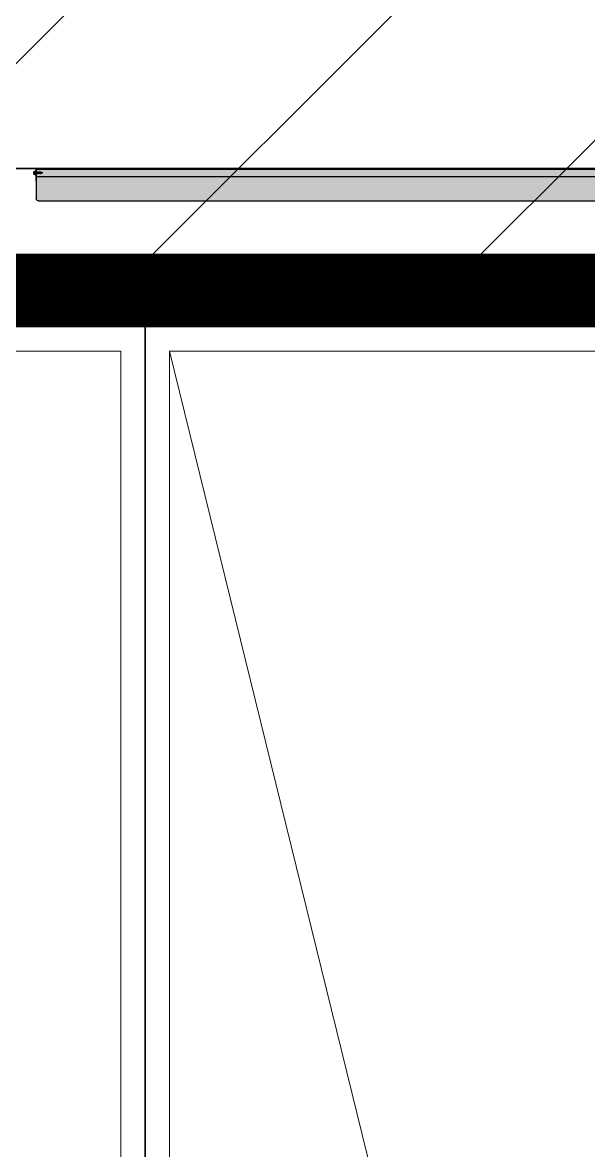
# Model space of a CAD drawing. Header units: millimetres. Extents: x 4739419 to 5837985, y 2291271 to 3446271.
# Drawn here: x 5004658 to 5006983, y 2451356 to 2455991 of the extents above; entities that cross this region are included whole.
import ezdxf

# ---------------------------------------------------------------- set-up
doc = ezdxf.new("R2010")
doc.units = ezdxf.units.MM
doc.layers.get('0').update_dxf_attribs({"color": 255})
for name, color, linetype in [('HEB-Angle joint', 1, 'Continuous'), ('HEB-Area(PC Topping)', 3, 'Continuous'), ('XR-평면도$0$A-ELEV-PATT', 9, 'Continuous'), ('XR-평면도$0$Parking_화물', 9, 'Continuous')]:
    doc.layers.add(name, color=color, linetype=linetype)
for name, color, linetype, lineweight in [('XR-평면도$0$A-CNTL', 9, 'Continuous', 15), ('XR-평면도$0$A-ELEV-LIN2', 9, 'Continuous', 25), ('XR-평면도$0$A-ELEV-LIN3', 9, 'Continuous', 18)]:
    doc.layers.add(name, color=color, linetype=linetype, lineweight=lineweight)

# ---------------------------------------------------------------- blocks, each defined once
blk = doc.blocks.new('XR-평면도$0$중심선(210216)')
at = {"layer": 'XR-평면도$0$A-CNTL', "ltscale": 300}
blk.add_lwpolyline([(-10000, 119000), (186000, 119000)], dxfattribs=at)
blk = doc.blocks.new('XR-평면도$0$주차구획_1')
at = {"layer": 'XR-평면도$0$A-ELEV-LIN3'}
blk.add_line((-5900, 1450), (5900, -1450), dxfattribs=at)
blk.add_lwpolyline([(-5900, 1450), (5900, 1450), (5900, -1450), (-5900, -1450)], close=True, dxfattribs=at)
at = {"layer": 'XR-평면도$0$Parking_화물'}
blk.add_lwpolyline([(-6000, 1550), (6000, 1550), (6000, -1550), (-6000, -1550)], close=True, dxfattribs=at)
blk = doc.blocks.new('XR-평면도$0$화물주차구획_1F(210411)')
at = {"xscale": -1.000000000000001}
for p in [(12150544, 737213.4), (12150544, 734113.4)]:
    blk.add_blockref('XR-평면도$0$주차구획_1', p, dxfattribs=at)
blk = doc.blocks.new('XR-평면도$0$스크린+범퍼_기준층(도크레밸러)')
at = {"layer": 'XR-평면도$0$A-ELEV-PATT', "ltscale": 0.002}
h = blk.add_hatch(dxfattribs=at)
h.set_pattern_fill('AR-HBONE', color=256, scale=0.1, angle=450, style=0)
h.set_pattern_definition([(135, (-50954683.464, -21380461.164), (-14.3684097937, 2e-14), [30.48, -10.16]), (225, (-50954690.648, -21380453.98), (-14.3684097937, 2e-14), [30.48, -10.16])])
h.paths.add_polyline_path([(32, -6602), (2, -6602), (2, -10398), (32, -10398)])
h = blk.add_hatch(dxfattribs=at)
h.set_pattern_fill('AR-SAND', color=256, angle=450, style=0)
h.set_pattern_definition([(127.5, (-50954928.292, -21381394.81), (-48.941323733, -1.600031296), [0, -38.608, 0, -43.18, 0, -41.275]), (97.5, (-50954928.29, -21381394.81), (-71.68251006, 44.95232831), [0, -20.828, 0, -34.798, 0, -13.335]), (57.5, (-50954928.292, -21381426.05), (-0.143718468, 79.099237024), [0, -12.7, 0, -45.72, 0, -59.69]), (47.5, (-50954928.29, -21381426.05), (-22.292932326, 76.35564525), [0, -6.35, 0, -29.972, 0, -34.29])])
edge = h.paths.add_edge_path()
edge.add_line((123.7, -6602), (32, -6602))
edge.add_line((32, -6602), (32, -10398))
edge.add_line((32, -10398), (123.7, -10398))
edge.add_arc((123.7, -10389.7), 8.33, 270, 360)
edge.add_line((132, -10389.7), (132, -6610.3))
edge.add_arc((123.7, -6610.3), 8.33, 360, 450)
at = {"layer": 'XR-평면도$0$A-ELEV-LIN3'}
blk.add_line((0, -6600), (0, -10400), dxfattribs=at)
at = {"layer": 'XR-평면도$0$A-ELEV-LIN3', "linetype": 'Continuous'}
blk.add_lwpolyline([(408.8, -619.5), (408.8, -10380.5), (391.3, -10380.5), (391.3, -619.5)], dxfattribs=at)
at = {"layer": 'XR-평면도$0$A-ELEV-PATT'}
for p, q in [((2, -6602), (123.7, -6602)), ((12.4, -6592.5), (12.4, -6596.2)), ((22.9, -6596.2), (12.4, -6596.2)), ((21.8, -6604.2), (13.5, -6600.8)), ((21.8, -6604.2), (13.5, -6600.8)), ((21.8, -6606.1), (13.5, -6602.6)), ((21.8, -6606.1), (13.5, -6602.6)), ((21.8, -6607.9), (13.5, -6604.5)), ((21.8, -6607.9), (13.5, -6604.5)), ((21.8, -6609.7), (13.5, -6606.3)), ((21.8, -6609.7), (13.5, -6606.3)), ((21.8, -6611.6), (13.5, -6608.1)), ((21.8, -6611.6), (13.5, -6608.1)), ((21.8, -6613.4), (13.5, -6610)), ((21.8, -6613.4), (13.5, -6610)), ((21.8, -6615.2), (13.5, -6611.8)), ((21.8, -6615.2), (13.5, -6611.8)), ((21.8, -6617.1), (13.5, -6613.6)), ((21.8, -6617.1), (13.5, -6613.6)), ((21.8, -6618.9), (13.5, -6615.5)), ((21.8, -6618.9), (13.5, -6615.5)), ((16.6, -6618.6), (13.5, -6617.3)), ((16.6, -6618.6), (13.5, -6617.3)), ((21.8, -6592), (13.6, -6592)), ((14.5, -6600.8), (14.5, -6600)), ((14.5, -6602.6), (14.5, -6601.6)), ((14.5, -6604.5), (14.5, -6603.5)), ((14.5, -6606.3), (14.5, -6605.3)), ((14.5, -6608.1), (14.5, -6607.1)), ((14.5, -6610), (14.5, -6609)), ((14.5, -6611.8), (14.5, -6610.8)), ((14.5, -6613.6), (14.5, -6612.6)), ((14.5, -6615.5), (14.5, -6614.5)), ((14.5, -6617.3), (14.5, -6616.3)), ((14.5, -6622.4), (14.5, -6618.1)), ((15, -6592.5), (15, -6596.2)), ((21.8, -6602.4), (15.9, -6600)), ((20.4, -6592.5), (20.4, -6596.2)), ((20.8, -6601.6), (20.8, -6600)), ((20.8, -6603.4), (20.8, -6602.4)), ((20.8, -6605.3), (20.8, -6604.2)), ((20.8, -6607.1), (20.8, -6606.1)), ((20.8, -6608.9), (20.8, -6607.9)), ((20.8, -6610.8), (20.8, -6609.7)), ((20.8, -6612.6), (20.8, -6611.6)), ((20.8, -6614.4), (20.8, -6613.4)), ((20.8, -6616.3), (20.8, -6615.2)), ((20.8, -6618.1), (20.8, -6617.1)), ((20.8, -6622.4), (20.8, -6618.9)), ((22.9, -6592.5), (22.9, -6596.2)), ((32, -6602), (32, -10398)), ((132, -6610.3), (132, -10389.7))]:
    blk.add_line(p, q, dxfattribs=at)
at = {"layer": 'XR-평면도$0$A-ELEV-PATT', "ltscale": 0.002}
blk.add_lwpolyline([(52, -10398), (52, -10400), (0, -10400), (0, -6600), (52, -6600), (52, -6602), (2, -6602), (2, -10398)], close=True, dxfattribs=at)
at = {"layer": 'XR-평면도$0$A-ELEV-PATT'}
for points in [[(32, -6602), (2, -6602), (2, -10398), (32, -10398)], [(14.5, -6600.4), (13.5, -6600.8), (14.5, -6600)], [(14.5, -6602.2), (13.5, -6602.6), (14.5, -6601.8)], [(14.5, -6604.1), (13.5, -6604.5), (14.5, -6603.7)], [(14.5, -6605.9), (13.5, -6606.3), (14.5, -6605.5)], [(14.5, -6607.7), (13.5, -6608.1), (14.5, -6607.3)], [(14.5, -6609.6), (13.5, -6610), (14.5, -6609.2)], [(14.5, -6611.4), (13.5, -6611.8), (14.5, -6611)], [(14.5, -6613.2), (13.5, -6613.6), (14.5, -6612.8)], [(14.5, -6615.1), (13.5, -6615.5), (14.5, -6614.7)], [(14.5, -6616.9), (13.5, -6617.3), (14.5, -6616.5)], [(20.8, -6620.3), (16.6, -6618.5), (14.5, -6619.7), (17, -6622.2), (17.7, -6627.2)], [(14.5, -6622.4), (17.7, -6627.2), (20.8, -6622.4)], [(15.1, -6600), (20.8, -6602.4), (21.8, -6602.4), (20.8, -6601.6), (17, -6600)], [(20.8, -6602.8), (21.8, -6602.4), (20.8, -6603.2)], [(20.8, -6604.6), (21.8, -6604.2), (20.8, -6605)], [(20.8, -6604.6), (21.8, -6604.2), (20.8, -6605)], [(20.8, -6606.5), (21.8, -6606.1), (20.8, -6606.9)], [(20.8, -6606.5), (21.8, -6606.1), (20.8, -6606.9)], [(20.8, -6608.3), (21.8, -6607.9), (20.8, -6608.7)], [(20.8, -6608.3), (21.8, -6607.9), (20.8, -6608.7)], [(20.8, -6610.1), (21.8, -6609.7), (20.8, -6610.5)], [(20.8, -6610.1), (21.8, -6609.7), (20.8, -6610.5)], [(20.8, -6612), (21.8, -6611.6), (20.8, -6612.4)], [(20.8, -6612), (21.8, -6611.6), (20.8, -6612.4)], [(20.8, -6613.8), (21.8, -6613.4), (20.8, -6614.2)], [(20.8, -6613.8), (21.8, -6613.4), (20.8, -6614.2)], [(20.8, -6615.6), (21.8, -6615.2), (20.8, -6616)], [(20.8, -6615.6), (21.8, -6615.2), (20.8, -6616)], [(20.8, -6617.5), (21.8, -6617.1), (20.8, -6617.9)], [(20.8, -6617.5), (21.8, -6617.1), (20.8, -6617.9)], [(20.8, -6619.3), (21.8, -6618.9), (20.8, -6619.7)], [(20.8, -6619.3), (21.8, -6618.9), (20.8, -6619.7)]]:
    blk.add_lwpolyline(points, dxfattribs=at)
for points in [[(13.4, -6596.2), (22, -6596.2), (26.7, -6599.2), (8.7, -6599.2)], [(8.7, -6599.2), (26.7, -6599.2), (26.7, -6600), (8.7, -6600)], [(13.5, -6600.8), (14.5, -6601.6), (20.8, -6604.2), (21.8, -6604.2), (20.8, -6603.4), (14.5, -6600.8)], [(13.5, -6602.6), (14.5, -6603.5), (20.8, -6606.1), (21.8, -6606.1), (20.8, -6605.3), (14.5, -6602.6)], [(13.5, -6604.5), (14.5, -6605.3), (20.8, -6607.9), (21.8, -6607.9), (20.8, -6607.1), (14.5, -6604.5)], [(13.5, -6606.3), (14.5, -6607.1), (20.8, -6609.7), (21.8, -6609.7), (20.8, -6608.9), (14.5, -6606.3)], [(13.5, -6608.1), (14.5, -6609), (20.8, -6611.6), (21.8, -6611.6), (20.8, -6610.8), (14.5, -6608.1)], [(13.5, -6610), (14.5, -6610.8), (20.8, -6613.4), (21.8, -6613.4), (20.8, -6612.6), (14.5, -6610)], [(13.5, -6611.8), (14.5, -6612.6), (20.8, -6615.2), (21.8, -6615.2), (20.8, -6614.4), (14.5, -6611.8)], [(13.5, -6613.6), (14.5, -6614.5), (20.8, -6617.1), (21.8, -6617.1), (20.8, -6616.3), (14.5, -6613.6)], [(13.5, -6615.5), (14.5, -6616.3), (20.8, -6618.9), (21.8, -6618.9), (20.8, -6618.1), (14.5, -6615.5)], [(13.5, -6617.3), (14.5, -6618.1), (15.6, -6618.6), (16.6, -6618.6), (15.6, -6617.7), (14.5, -6617.3)]]:
    blk.add_lwpolyline(points, close=True, dxfattribs=at)
for centre, radius, start, end in [((13.7, -6593.9), 1.86, 46.9662, 133.0338), ((17.7, -6599.6), 7.61, 69.1195, 110.8805), ((21.7, -6593.9), 1.86, 46.9662, 133.0338), ((123.7, -6610.3), 8.33, 0, 90)]:
    blk.add_arc(centre, radius, start, end, dxfattribs=at)

msp = doc.modelspace()

# ---------------------------------------------------------------- hatches: boundary and pattern name
at = {"layer": 'HEB-Area(PC Topping)'}
h = msp.add_hatch(dxfattribs=at)
h.set_pattern_fill('ANSI31', color=256, scale=300)
h.set_pattern_definition([(45, (-812053.4, 0), (-673.51921, 673.51921), [])])
h.paths.add_polyline_path([(4970634.5, 2454891.2), (4970634.5, 2491231.7), (5042611.8, 2491231.7), (5042611.8, 2454891.2)])

# ---------------------------------------------------------------- linework, layer by layer
at = {"layer": 'HEB-Angle joint', "const_width": 300}
msp.add_lwpolyline([(4970634.5, 2491231.7), (5042611.8, 2491231.7), (5042611.8, 2454891.2), (4970634.5, 2454891.2)], close=True, dxfattribs=at)
at = {"layer": 'HEB-Area(PC Topping)'}
msp.add_lwpolyline([(4914511.8, 2532991.2), (5037711.8, 2532991.2), (5037711.8, 2522091.2), (5042711.8, 2522091.2), (5042711.8, 2460691.2), (5031661.8, 2460691.2), (5031661.8, 2456191.2), (5030561.8, 2456191.2), (5030561.8, 2455391.2), (5004611.8, 2455391.2), (5004611.8, 2458391.2), (5002611.8, 2458391.2), (5002611.8, 2455391.2), (4986561.8, 2455391.2), (4986561.8, 2454891.2), (4976661.8, 2454891.2), (4976661.8, 2455391.2), (4949611.8, 2455391.2)], dxfattribs=at)
at = {"layer": 'XR-평면도$0$A-ELEV-LIN2'}
msp.add_line((4998661.8, 2455391.2), (5008561.8, 2455391.2), dxfattribs=at)
msp.add_line((4998661.8, 2455391.2), (5008561.8, 2455391.2), dxfattribs=at)
msp.add_line((4998661.8, 2455391.2), (5008561.8, 2455391.2), dxfattribs=at)
at = {"layer": 'XR-평면도$0$A-ELEV-LIN3'}
for points in [[(4976661.8, 2442491.2), (4986561.8, 2442491.2), (4986561.8, 2441891.2), (4987661.8, 2441891.2), (4987661.8, 2443391.2), (4986561.8, 2443391.2), (4986561.8, 2454891.2), (5027211.8, 2454891.2), (5027211.8, 2447891.2), (5031661.8, 2447891.2), (5031661.8, 2443391.2), (5030561.8, 2443391.2), (5030561.8, 2441891.2), (5031661.8, 2441891.2), (5031661.8, 2442491.2), (5041711.8, 2442491.2), (5041711.8, 2441891.2), (5042011.8, 2441891.2), (5042011.8, 2427191.2)], [(4976661.8, 2442491.2), (4986561.8, 2442491.2), (4986561.8, 2441891.2), (4987661.8, 2441891.2), (4987661.8, 2443391.2), (4986561.8, 2443391.2), (4986561.8, 2454891.2), (5027211.8, 2454891.2), (5027211.8, 2447891.2), (5031661.8, 2447891.2), (5031661.8, 2443391.2), (5030561.8, 2443391.2), (5030561.8, 2441891.2), (5031661.8, 2441891.2), (5031661.8, 2442491.2), (5041711.8, 2442491.2), (5041711.8, 2441891.2), (5042011.8, 2441891.2), (5042011.8, 2427191.2)], [(4976661.8, 2442491.2), (4986561.8, 2442491.2), (4986561.8, 2441891.2), (4987661.8, 2441891.2), (4987661.8, 2443391.2), (4986561.8, 2443391.2), (4986561.8, 2454891.2), (5027211.8, 2454891.2), (5027211.8, 2447891.2), (5031661.8, 2447891.2), (5031661.8, 2443391.2), (5030561.8, 2443391.2), (5030561.8, 2441891.2), (5031661.8, 2441891.2), (5031661.8, 2442491.2), (5041711.8, 2442491.2), (5041711.8, 2441891.2), (5042011.8, 2441891.2), (5042011.8, 2427191.2)], [(4975461.8, 2441791.2), (4976761.8, 2441791.2), (4976761.8, 2442391.2), (4986461.8, 2442391.2), (4986461.8, 2441791.2), (4987761.8, 2441791.2), (4987761.8, 2443491.2), (4986661.8, 2443491.2), (4986661.8, 2454791.2), (5027111.8, 2454791.2), (5027111.8, 2447791.2), (5031561.8, 2447791.2), (5031561.8, 2443491.2), (5030461.8, 2443491.2), (5030461.8, 2441791.2), (5031761.8, 2441791.2), (5031761.8, 2442391.2), (5041611.8, 2442391.2), (5041611.8, 2441791.2), (5041911.8, 2441791.2), (5041911.8, 2427291.2)], [(4975461.8, 2441791.2), (4976761.8, 2441791.2), (4976761.8, 2442391.2), (4986461.8, 2442391.2), (4986461.8, 2441791.2), (4987761.8, 2441791.2), (4987761.8, 2443491.2), (4986661.8, 2443491.2), (4986661.8, 2454791.2), (5027111.8, 2454791.2), (5027111.8, 2447791.2), (5031561.8, 2447791.2), (5031561.8, 2443491.2), (5030461.8, 2443491.2), (5030461.8, 2441791.2), (5031761.8, 2441791.2), (5031761.8, 2442391.2), (5041611.8, 2442391.2), (5041611.8, 2441791.2), (5041911.8, 2441791.2), (5041911.8, 2427291.2)], [(4975461.8, 2441791.2), (4976761.8, 2441791.2), (4976761.8, 2442391.2), (4986461.8, 2442391.2), (4986461.8, 2441791.2), (4987761.8, 2441791.2), (4987761.8, 2443491.2), (4986661.8, 2443491.2), (4986661.8, 2454791.2), (5027111.8, 2454791.2), (5027111.8, 2447791.2), (5031561.8, 2447791.2), (5031561.8, 2443491.2), (5030461.8, 2443491.2), (5030461.8, 2441791.2), (5031761.8, 2441791.2), (5031761.8, 2442391.2), (5041611.8, 2442391.2), (5041611.8, 2441791.2), (5041911.8, 2441791.2), (5041911.8, 2427291.2)]]:
    msp.add_lwpolyline(points, dxfattribs=at)

# ---------------------------------------------------------------- block references
at = {"xscale": -1, "rotation": 90}
msp.add_blockref('XR-평면도$0$스크린+범퍼_기준층(도크레밸러)', (4998111.8, 2455391.2), dxfattribs=at)
msp.add_blockref('XR-평면도$0$스크린+범퍼_기준층(도크레밸러)', (4998111.8, 2455391.2), dxfattribs=at)
msp.add_blockref('XR-평면도$0$스크린+범퍼_기준층(도크레밸러)', (4998111.8, 2455391.2), dxfattribs=at)
at = {"color": 2, "rotation": 90}
msp.add_blockref('XR-평면도$0$화물주차구획_1F(210411)', (5740825.2, -9701802.7), dxfattribs=at)
msp.add_blockref('XR-평면도$0$화물주차구획_1F(210411)', (5740825.2, -9701802.7), dxfattribs=at)
msp.add_blockref('XR-평면도$0$화물주차구획_1F(210411)', (5740825.2, -9701802.7), dxfattribs=at)
at = {"layer": 'XR-평면도$0$A-CNTL'}
msp.add_blockref('XR-평면도$0$중심선(210216)', (4866111.8, 2336391.2), dxfattribs=at)

doc.saveas('drawing.dxf')
